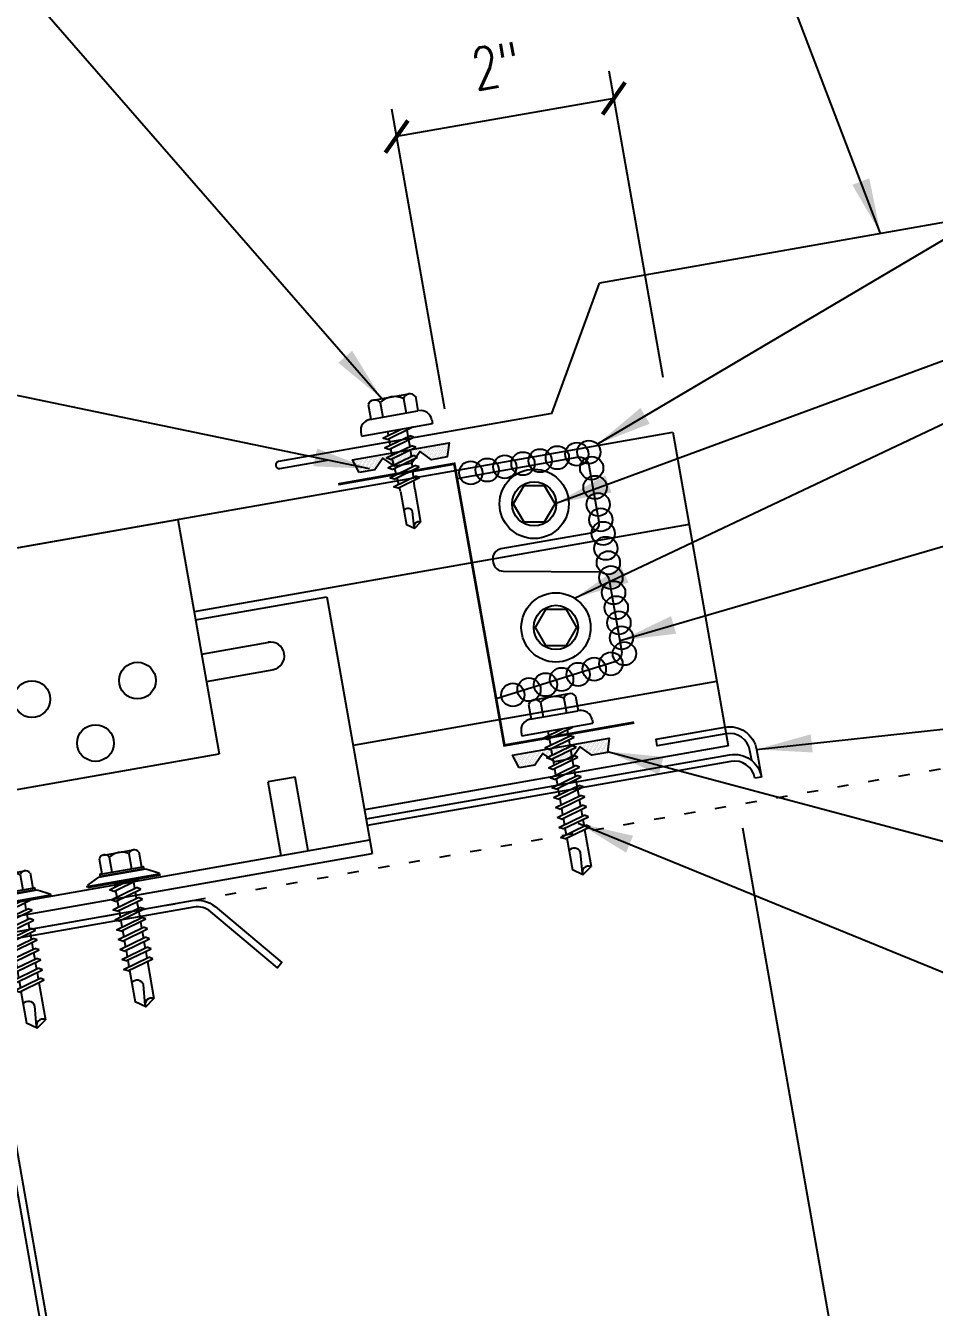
# Model space of a CAD drawing. Header units: inches. Extents: x 5.5 to 41.7, y 14 to 43.
# Drawn here: x 20.74 to 28.93, y 20.24 to 31.79 of the extents above; entities that cross this region are included whole.
import ezdxf

# ---------------------------------------------------------------- set-up
doc = ezdxf.new("R2010")
doc.units = ezdxf.units.IN
doc.header["$MEASUREMENT"] = 0
doc.linetypes.add('ACAD_ISO07W100', pattern=[3, 0, -3])
for name, color, linetype in [('CLIP', 5, 'Continuous'), ('CLO', 3, 'Continuous'), ('DIM', 7, 'Continuous'), ('FASTENER', 9, 'Continuous'), ('PANEL', 11, 'Continuous'), ('STLA', 12, 'Continuous'), ('TAPE', 8, 'Continuous'), ('TEXT', 2, 'Continuous'), ('TRIM', 6, 'Continuous'), ('WALL', 7, 'Continuous')]:
    doc.layers.add(name, color=color, linetype=linetype)
doc.styles.add('TEXT1', font='ROMANS.shx', dxfattribs={"width": 0.75, "height": 0.375})
doc.dimstyles.new('DETAIL', dxfattribs={"dimscale": 4, "dimtxt": 0.09375, "dimasz": 0.0625, "dimexe": 0.0625, "dimexo": 0.125, "dimgap": 0.0625, "dimtad": 1, "dimdec": 4, "dimzin": 3, "dimdsep": 46, "dimlunit": 4, "dimtxsty": 'TEXT1', "dimblk": 'ARCHTICK', "dimcen": 0.0625, "dimclrd": 7, "dimclre": 7, "dimclrt": 2, "dimadec": 0, "dimazin": 0, "dimtfac": 0.59375, "dimtdec": 4, "dimtmove": 0, "dimatfit": 3, "dimfxl": 0, "dimtolj": 1, "dimtzin": 3, "dimarcsym": 0})
doc.dimstyles.new('DETAIL$7', dxfattribs={"dimscale": 4, "dimtxt": 0.09375, "dimasz": 0.125, "dimexe": 0.0625, "dimexo": 0.125, "dimgap": 0.0625, "dimtad": 1, "dimdec": 4, "dimzin": 3, "dimdsep": 46, "dimlunit": 4, "dimtxsty": 'TEXT1', "dimblk": 'ARCHTICK', "dimcen": 0.0625, "dimclrd": 7, "dimclre": 7, "dimclrt": 2, "dimadec": 0, "dimazin": 0, "dimtfac": 0.59375, "dimtdec": 4, "dimtmove": 0, "dimatfit": 3, "dimfxl": 0, "dimfrac": 2, "dimtolj": 1, "dimtzin": 3, "dimarcsym": 0})

# ---------------------------------------------------------------- blocks, each defined once
blk = doc.blocks.new('MB_DW1')
at = {"layer": 'FASTENER'}
for p, q in [((-0.181, 0.276), (-0.181, 0.137)), ((-0.135, 0.302), (0.135, 0.302)), ((-0.089, 0.276), (-0.089, 0.137)), ((0.089, 0.276), (0.089, 0.137)), ((0.181, 0.276), (0.181, 0.137)), ((-0.193, 0.137), (0.193, 0.137)), ((-0.193, 0.119), (0.193, 0.119)), ((-0.181, 0.137), (0.181, 0.137)), ((-0.217, 0.114), (-0.326, 0.059)), ((-0.326, 0.059), (-0.326, 0.049)), ((-0.326, 0.049), (0.326, 0.049)), ((-0.217, 0.114), (0.217, 0.114)), ((-0.139, -0.016), (0.046, 0.037)), ((-0.104, -0.036), (0.139, 0.033)), ((-0.086, 0.037), (-0.086, -0.001)), ((-0.086, 0.037), (0.086, 0.037)), ((0.086, 0.037), (0.133, 0.037)), ((0.086, 0.018), (0.086, -0.042)), ((0.139, 0.033), (0.133, 0.037)), ((0.217, 0.114), (0.326, 0.059)), ((0.326, 0.059), (0.326, 0.049)), ((-0.104, -0.036), (-0.139, -0.016)), ((-0.139, -0.107), (0.104, -0.038)), ((-0.104, -0.127), (-0.139, -0.107)), ((-0.104, -0.127), (0.139, -0.058)), ((-0.086, -0.031), (-0.086, -0.092)), ((0.086, -0.073), (0.086, -0.133)), ((0.139, -0.058), (0.104, -0.038)), ((-0.139, -0.198), (0.104, -0.128)), ((-0.104, -0.218), (-0.139, -0.198)), ((-0.139, -0.289), (0.104, -0.219)), ((-0.104, -0.218), (0.139, -0.149)), ((-0.086, -0.122), (-0.086, -0.183)), ((-0.086, -0.213), (-0.086, -0.274)), ((0.086, -0.164), (0.086, -0.224)), ((0.139, -0.149), (0.104, -0.128)), ((0.139, -0.239), (0.104, -0.219)), ((-0.104, -0.309), (-0.139, -0.289)), ((-0.139, -0.38), (0.104, -0.31)), ((-0.104, -0.309), (0.139, -0.239)), ((-0.104, -0.4), (0.139, -0.33)), ((-0.086, -0.304), (-0.086, -0.364)), ((0.086, -0.255), (0.086, -0.315)), ((0.086, -0.345), (0.086, -0.406)), ((0.139, -0.33), (0.104, -0.31)), ((-0.104, -0.4), (-0.139, -0.38)), ((-0.139, -0.47), (0.104, -0.401)), ((-0.104, -0.491), (0.139, -0.421)), ((-0.086, -0.395), (-0.086, -0.455)), ((0.086, -0.436), (0.086, -0.497)), ((0.139, -0.421), (0.104, -0.401)), ((-0.104, -0.491), (-0.139, -0.47)), ((-0.139, -0.561), (0.104, -0.492)), ((-0.104, -0.581), (-0.139, -0.561)), ((-0.104, -0.581), (0.139, -0.512)), ((-0.086, -0.486), (-0.086, -0.546)), ((-0.086, -0.577), (-0.086, -0.637)), ((0.086, -0.527), (0.086, -0.588)), ((0.139, -0.512), (0.104, -0.492)), ((-0.139, -0.652), (0.104, -0.583)), ((-0.104, -0.672), (-0.139, -0.652)), ((-0.139, -0.743), (0.104, -0.674)), ((-0.104, -0.672), (0.139, -0.603)), ((-0.086, -0.667), (-0.086, -0.728)), ((0.086, -0.618), (0.086, -0.679)), ((0.139, -0.603), (0.104, -0.583)), ((0.139, -0.694), (0.104, -0.674)), ((-0.104, -0.763), (-0.139, -0.743)), ((-0.104, -0.763), (0.139, -0.694)), ((-0.086, -0.758), (-0.086, -1.05)), ((0.086, -0.709), (0.086, -1.05)), ((-0.002, -1.095), (0.014, -0.909)), ((0, -1.111), (-0.086, -1.05)), ((0, -1.111), (0.086, -1.05))]:
    blk.add_line(p, q, dxfattribs=at)
blk.add_lwpolyline([(-0.331, 0.037), (-0.331, 0.049), (0.331, 0.049), (0.331, 0.037)], close=True, dxfattribs=at)
for centre, radius, start, end in [((-0.135, 0.25), 0.0527, 29.8754, 150.1246), ((0, 0.138), 0.164, 56.9974, 123.0026), ((0.135, 0.25), 0.0527, 29.8754, 150.1246), ((-0.193, 0.128), 0.00894, 90, 270), ((0.193, 0.128), 0.00894, 270, 90), ((-0.046, -0.921), 0.0615, 11.1445, 130.906), ((0.054, -1.097), 0.0563, 55.4585, 194.8454)]:
    blk.add_arc(centre, radius, start, end, dxfattribs=at)
blk = doc.blocks.new('*X4')
at = {"color": 0}
for p, q in [((-0.434, 0.135), (-0.434, 0.135)), ((-0.434, 0.123), (-0.434, 0.123)), ((-0.422, 0.141), (-0.422, 0.141)), ((-0.422, 0.129), (-0.422, 0.129)), ((-0.422, 0.117), (-0.422, 0.117)), ((-0.41, 0.135), (-0.41, 0.135)), ((-0.41, 0.123), (-0.41, 0.123)), ((-0.398, 0.141), (-0.398, 0.141)), ((-0.398, 0.129), (-0.398, 0.129)), ((-0.398, 0.117), (-0.398, 0.117)), ((-0.387, 0.135), (-0.387, 0.135)), ((-0.387, 0.123), (-0.387, 0.123)), ((-0.375, 0.141), (-0.375, 0.141)), ((-0.375, 0.129), (-0.375, 0.129)), ((-0.375, 0.117), (-0.375, 0.117)), ((-0.363, 0.135), (-0.363, 0.135)), ((-0.363, 0.123), (-0.363, 0.123)), ((-0.352, 0.141), (-0.352, 0.141)), ((-0.352, 0.129), (-0.352, 0.129)), ((-0.352, 0.117), (-0.352, 0.117)), ((-0.34, 0.135), (-0.34, 0.135)), ((-0.34, 0.123), (-0.34, 0.123)), ((-0.328, 0.141), (-0.328, 0.141)), ((-0.328, 0.129), (-0.328, 0.129)), ((-0.328, 0.117), (-0.328, 0.117)), ((-0.316, 0.135), (-0.316, 0.135)), ((-0.316, 0.123), (-0.316, 0.123)), ((-0.305, 0.141), (-0.305, 0.141)), ((-0.305, 0.129), (-0.305, 0.129)), ((-0.305, 0.117), (-0.305, 0.117)), ((-0.293, 0.135), (-0.293, 0.135)), ((-0.293, 0.123), (-0.293, 0.123)), ((-0.281, 0.141), (-0.281, 0.141)), ((-0.281, 0.129), (-0.281, 0.129)), ((-0.281, 0.117), (-0.281, 0.117)), ((-0.27, 0.135), (-0.27, 0.135)), ((-0.27, 0.123), (-0.27, 0.123)), ((-0.258, 0.141), (-0.258, 0.141)), ((-0.258, 0.129), (-0.258, 0.129)), ((-0.258, 0.117), (-0.258, 0.117)), ((-0.246, 0.135), (-0.246, 0.135)), ((-0.246, 0.123), (-0.246, 0.123)), ((-0.234, 0.141), (-0.234, 0.141)), ((-0.234, 0.129), (-0.234, 0.129)), ((-0.234, 0.117), (-0.234, 0.117)), ((-0.223, 0.135), (-0.223, 0.135)), ((-0.223, 0.123), (-0.223, 0.123)), ((-0.211, 0.141), (-0.211, 0.141)), ((-0.211, 0.129), (-0.211, 0.129)), ((-0.211, 0.117), (-0.211, 0.117)), ((-0.199, 0.135), (-0.199, 0.135)), ((-0.199, 0.123), (-0.199, 0.123)), ((-0.188, 0.141), (-0.188, 0.141)), ((-0.188, 0.129), (-0.188, 0.129)), ((-0.188, 0.117), (-0.188, 0.117)), ((-0.176, 0.135), (-0.176, 0.135)), ((-0.176, 0.123), (-0.176, 0.123)), ((-0.164, 0.141), (-0.164, 0.141)), ((-0.164, 0.129), (-0.164, 0.129)), ((-0.164, 0.117), (-0.164, 0.117)), ((-0.152, 0.135), (-0.152, 0.135)), ((-0.152, 0.123), (-0.152, 0.123)), ((-0.141, 0.141), (-0.141, 0.141)), ((-0.141, 0.129), (-0.141, 0.129)), ((-0.141, 0.117), (-0.141, 0.117)), ((-0.129, 0.135), (-0.129, 0.135)), ((-0.129, 0.123), (-0.129, 0.123)), ((-0.117, 0.141), (-0.117, 0.141)), ((-0.117, 0.129), (-0.117, 0.129)), ((-0.117, 0.117), (-0.117, 0.117)), ((-0.105, 0.135), (-0.105, 0.135)), ((-0.105, 0.123), (-0.105, 0.123)), ((-0.094, 0.141), (-0.094, 0.141)), ((-0.094, 0.129), (-0.094, 0.129)), ((-0.094, 0.117), (-0.094, 0.117)), ((-0.082, 0.135), (-0.082, 0.135)), ((-0.082, 0.123), (-0.082, 0.123)), ((-0.07, 0.141), (-0.07, 0.141)), ((-0.07, 0.129), (-0.07, 0.129)), ((-0.07, 0.117), (-0.07, 0.117)), ((-0.059, 0.135), (-0.059, 0.135)), ((-0.059, 0.123), (-0.059, 0.123)), ((-0.047, 0.141), (-0.047, 0.141)), ((-0.047, 0.129), (-0.047, 0.129)), ((-0.047, 0.117), (-0.047, 0.117)), ((-0.035, 0.135), (-0.035, 0.135)), ((-0.035, 0.123), (-0.035, 0.123)), ((-0.023, 0.141), (-0.023, 0.141)), ((-0.023, 0.129), (-0.023, 0.129)), ((-0.023, 0.117), (-0.023, 0.117)), ((-0.012, 0.135), (-0.012, 0.135)), ((-0.012, 0.123), (-0.012, 0.123)), ((0, 0.141), (0, 0.141)), ((0, 0.129), (0, 0.129)), ((0, 0.117), (0, 0.117)), ((0.012, 0.135), (0.012, 0.135)), ((0.012, 0.123), (0.012, 0.123)), ((0.023, 0.141), (0.023, 0.141)), ((0.023, 0.129), (0.023, 0.129)), ((0.023, 0.117), (0.023, 0.117)), ((0.035, 0.135), (0.035, 0.135)), ((0.035, 0.123), (0.035, 0.123)), ((0.047, 0.141), (0.047, 0.141)), ((0.047, 0.129), (0.047, 0.129)), ((0.047, 0.117), (0.047, 0.117)), ((0.059, 0.135), (0.059, 0.135)), ((0.059, 0.123), (0.059, 0.123)), ((0.07, 0.141), (0.07, 0.141)), ((0.07, 0.129), (0.07, 0.129)), ((0.07, 0.117), (0.07, 0.117)), ((0.082, 0.135), (0.082, 0.135)), ((0.082, 0.123), (0.082, 0.123)), ((0.094, 0.141), (0.094, 0.141)), ((0.094, 0.129), (0.094, 0.129)), ((0.094, 0.117), (0.094, 0.117)), ((0.105, 0.135), (0.105, 0.135)), ((0.105, 0.123), (0.105, 0.123)), ((0.117, 0.141), (0.117, 0.141)), ((0.117, 0.129), (0.117, 0.129)), ((0.117, 0.117), (0.117, 0.117)), ((0.129, 0.135), (0.129, 0.135)), ((0.129, 0.123), (0.129, 0.123)), ((0.141, 0.141), (0.141, 0.141)), ((0.141, 0.129), (0.141, 0.129)), ((0.141, 0.117), (0.141, 0.117)), ((0.152, 0.135), (0.152, 0.135)), ((0.152, 0.123), (0.152, 0.123)), ((0.164, 0.141), (0.164, 0.141)), ((0.164, 0.129), (0.164, 0.129)), ((0.164, 0.117), (0.164, 0.117)), ((0.176, 0.135), (0.176, 0.135)), ((0.176, 0.123), (0.176, 0.123)), ((0.188, 0.141), (0.188, 0.141)), ((0.188, 0.129), (0.188, 0.129)), ((0.188, 0.117), (0.188, 0.117)), ((0.199, 0.135), (0.199, 0.135)), ((0.199, 0.123), (0.199, 0.123)), ((0.211, 0.141), (0.211, 0.141)), ((0.211, 0.129), (0.211, 0.129)), ((0.211, 0.117), (0.211, 0.117)), ((0.223, 0.135), (0.223, 0.135)), ((0.223, 0.123), (0.223, 0.123)), ((0.234, 0.141), (0.234, 0.141)), ((0.234, 0.129), (0.234, 0.129)), ((0.234, 0.117), (0.234, 0.117)), ((0.246, 0.135), (0.246, 0.135)), ((0.246, 0.123), (0.246, 0.123)), ((0.258, 0.141), (0.258, 0.141)), ((0.258, 0.129), (0.258, 0.129)), ((0.258, 0.117), (0.258, 0.117)), ((0.27, 0.135), (0.27, 0.135)), ((0.27, 0.123), (0.27, 0.123)), ((0.281, 0.141), (0.281, 0.141)), ((0.281, 0.129), (0.281, 0.129)), ((0.281, 0.117), (0.281, 0.117)), ((0.293, 0.135), (0.293, 0.135)), ((0.293, 0.123), (0.293, 0.123)), ((0.305, 0.141), (0.305, 0.141)), ((0.305, 0.129), (0.305, 0.129)), ((0.305, 0.117), (0.305, 0.117)), ((0.316, 0.135), (0.316, 0.135)), ((0.316, 0.123), (0.316, 0.123)), ((0.328, 0.141), (0.328, 0.141)), ((0.328, 0.129), (0.328, 0.129)), ((0.328, 0.117), (0.328, 0.117)), ((0.34, 0.135), (0.34, 0.135)), ((0.34, 0.123), (0.34, 0.123)), ((0.352, 0.141), (0.352, 0.141)), ((0.352, 0.129), (0.352, 0.129)), ((0.352, 0.117), (0.352, 0.117)), ((0.363, 0.135), (0.363, 0.135)), ((0.363, 0.123), (0.363, 0.123)), ((0.375, 0.141), (0.375, 0.141)), ((0.375, 0.129), (0.375, 0.129)), ((0.375, 0.117), (0.375, 0.117)), ((0.387, 0.135), (0.387, 0.135)), ((0.387, 0.123), (0.387, 0.123)), ((0.398, 0.141), (0.398, 0.141)), ((0.398, 0.129), (0.398, 0.129)), ((0.398, 0.117), (0.398, 0.117)), ((0.41, 0.135), (0.41, 0.135)), ((0.41, 0.123), (0.41, 0.123)), ((0.422, 0.141), (0.422, 0.141)), ((0.422, 0.129), (0.422, 0.129)), ((0.422, 0.117), (0.422, 0.117)), ((0.434, 0.135), (0.434, 0.135)), ((0.434, 0.123), (0.434, 0.123)), ((-0.422, 0.105), (-0.422, 0.105)), ((-0.422, 0.094), (-0.422, 0.094)), ((-0.422, 0.082), (-0.422, 0.082)), ((-0.41, 0.111), (-0.41, 0.111)), ((-0.41, 0.1), (-0.41, 0.1)), ((-0.41, 0.088), (-0.41, 0.088)), ((-0.41, 0.076), (-0.41, 0.076)), ((-0.41, 0.064), (-0.41, 0.064)), ((-0.41, 0.053), (-0.41, 0.053)), ((-0.41, 0.041), (-0.41, 0.041)), ((-0.398, 0.105), (-0.398, 0.105)), ((-0.398, 0.094), (-0.398, 0.094)), ((-0.398, 0.082), (-0.398, 0.082)), ((-0.398, 0.07), (-0.398, 0.07)), ((-0.398, 0.059), (-0.398, 0.059)), ((-0.398, 0.047), (-0.398, 0.047)), ((-0.398, 0.035), (-0.398, 0.035)), ((-0.398, 0.023), (-0.398, 0.023)), ((-0.387, 0.111), (-0.387, 0.111)), ((-0.387, 0.1), (-0.387, 0.1)), ((-0.387, 0.088), (-0.387, 0.088)), ((-0.387, 0.076), (-0.387, 0.076)), ((-0.387, 0.064), (-0.387, 0.064)), ((-0.387, 0.053), (-0.387, 0.053)), ((-0.387, 0.041), (-0.387, 0.041)), ((-0.387, 0.029), (-0.387, 0.029)), ((-0.375, 0.105), (-0.375, 0.105)), ((-0.375, 0.094), (-0.375, 0.094)), ((-0.375, 0.082), (-0.375, 0.082)), ((-0.375, 0.07), (-0.375, 0.07)), ((-0.375, 0.059), (-0.375, 0.059)), ((-0.375, 0.047), (-0.375, 0.047)), ((-0.375, 0.035), (-0.375, 0.035)), ((-0.375, 0.023), (-0.375, 0.023)), ((-0.363, 0.111), (-0.363, 0.111)), ((-0.363, 0.1), (-0.363, 0.1)), ((-0.363, 0.088), (-0.363, 0.088)), ((-0.363, 0.076), (-0.363, 0.076)), ((-0.363, 0.064), (-0.363, 0.064)), ((-0.363, 0.053), (-0.363, 0.053)), ((-0.363, 0.041), (-0.363, 0.041)), ((-0.363, 0.029), (-0.363, 0.029)), ((-0.352, 0.105), (-0.352, 0.105)), ((-0.352, 0.094), (-0.352, 0.094)), ((-0.352, 0.082), (-0.352, 0.082)), ((-0.352, 0.07), (-0.352, 0.07)), ((-0.352, 0.059), (-0.352, 0.059)), ((-0.352, 0.047), (-0.352, 0.047)), ((-0.352, 0.035), (-0.352, 0.035)), ((-0.352, 0.023), (-0.352, 0.023)), ((-0.34, 0.111), (-0.34, 0.111)), ((-0.34, 0.1), (-0.34, 0.1)), ((-0.34, 0.088), (-0.34, 0.088)), ((-0.34, 0.076), (-0.34, 0.076)), ((-0.34, 0.064), (-0.34, 0.064)), ((-0.34, 0.053), (-0.34, 0.053)), ((-0.34, 0.041), (-0.34, 0.041)), ((-0.34, 0.029), (-0.34, 0.029)), ((-0.328, 0.105), (-0.328, 0.105)), ((-0.328, 0.094), (-0.328, 0.094)), ((-0.328, 0.082), (-0.328, 0.082)), ((-0.328, 0.07), (-0.328, 0.07)), ((-0.328, 0.059), (-0.328, 0.059)), ((-0.328, 0.047), (-0.328, 0.047)), ((-0.328, 0.035), (-0.328, 0.035)), ((-0.328, 0.023), (-0.328, 0.023)), ((-0.316, 0.111), (-0.316, 0.111)), ((-0.316, 0.1), (-0.316, 0.1)), ((-0.316, 0.088), (-0.316, 0.088)), ((-0.316, 0.076), (-0.316, 0.076)), ((-0.316, 0.064), (-0.316, 0.064)), ((-0.316, 0.053), (-0.316, 0.053)), ((-0.316, 0.041), (-0.316, 0.041)), ((-0.316, 0.029), (-0.316, 0.029)), ((-0.305, 0.105), (-0.305, 0.105)), ((-0.305, 0.094), (-0.305, 0.094)), ((-0.305, 0.082), (-0.305, 0.082)), ((-0.305, 0.07), (-0.305, 0.07)), ((-0.305, 0.059), (-0.305, 0.059)), ((-0.305, 0.047), (-0.305, 0.047)), ((-0.305, 0.035), (-0.305, 0.035)), ((-0.305, 0.023), (-0.305, 0.023)), ((-0.293, 0.111), (-0.293, 0.111)), ((-0.293, 0.1), (-0.293, 0.1)), ((-0.293, 0.088), (-0.293, 0.088)), ((-0.293, 0.076), (-0.293, 0.076)), ((-0.293, 0.064), (-0.293, 0.064)), ((-0.293, 0.053), (-0.293, 0.053)), ((-0.293, 0.041), (-0.293, 0.041)), ((-0.293, 0.029), (-0.293, 0.029)), ((-0.281, 0.105), (-0.281, 0.105)), ((-0.281, 0.094), (-0.281, 0.094)), ((-0.281, 0.082), (-0.281, 0.082)), ((-0.281, 0.07), (-0.281, 0.07)), ((-0.281, 0.059), (-0.281, 0.059)), ((-0.281, 0.047), (-0.281, 0.047)), ((-0.281, 0.035), (-0.281, 0.035)), ((-0.281, 0.023), (-0.281, 0.023)), ((-0.27, 0.111), (-0.27, 0.111)), ((-0.27, 0.1), (-0.27, 0.1)), ((-0.27, 0.088), (-0.27, 0.088)), ((-0.27, 0.076), (-0.27, 0.076)), ((-0.27, 0.064), (-0.27, 0.064)), ((-0.27, 0.053), (-0.27, 0.053)), ((-0.27, 0.041), (-0.27, 0.041)), ((-0.27, 0.029), (-0.27, 0.029)), ((-0.258, 0.105), (-0.258, 0.105)), ((-0.258, 0.094), (-0.258, 0.094)), ((-0.258, 0.082), (-0.258, 0.082)), ((-0.258, 0.07), (-0.258, 0.07)), ((-0.258, 0.059), (-0.258, 0.059)), ((-0.258, 0.047), (-0.258, 0.047)), ((-0.258, 0.035), (-0.258, 0.035)), ((-0.258, 0.023), (-0.258, 0.023)), ((-0.246, 0.111), (-0.246, 0.111)), ((-0.246, 0.1), (-0.246, 0.1)), ((-0.246, 0.088), (-0.246, 0.088)), ((-0.246, 0.076), (-0.246, 0.076)), ((-0.246, 0.064), (-0.246, 0.064)), ((-0.246, 0.053), (-0.246, 0.053)), ((-0.246, 0.041), (-0.246, 0.041)), ((-0.234, 0.105), (-0.234, 0.105)), ((-0.234, 0.094), (-0.234, 0.094)), ((-0.234, 0.082), (-0.234, 0.082)), ((-0.234, 0.07), (-0.234, 0.07)), ((-0.234, 0.059), (-0.234, 0.059)), ((-0.234, 0.047), (-0.234, 0.047)), ((-0.223, 0.111), (-0.223, 0.111)), ((-0.223, 0.1), (-0.223, 0.1)), ((-0.223, 0.088), (-0.223, 0.088)), ((-0.223, 0.076), (-0.223, 0.076)), ((-0.223, 0.064), (-0.223, 0.064)), ((-0.211, 0.105), (-0.211, 0.105)), ((-0.211, 0.094), (-0.211, 0.094)), ((-0.211, 0.082), (-0.211, 0.082)), ((-0.211, 0.07), (-0.211, 0.07)), ((-0.199, 0.111), (-0.199, 0.111)), ((-0.199, 0.1), (-0.199, 0.1)), ((-0.199, 0.088), (-0.199, 0.088)), ((-0.188, 0.105), (-0.188, 0.105)), ((-0.188, 0.094), (-0.188, 0.094)), ((-0.176, 0.111), (-0.176, 0.111)), ((-0.164, 0.105), (-0.164, 0.105)), ((-0.152, 0.111), (-0.152, 0.111)), ((-0.152, 0.1), (-0.152, 0.1)), ((-0.141, 0.105), (-0.141, 0.105)), ((-0.141, 0.094), (-0.141, 0.094)), ((-0.141, 0.082), (-0.141, 0.082)), ((-0.129, 0.111), (-0.129, 0.111)), ((-0.129, 0.1), (-0.129, 0.1)), ((-0.129, 0.088), (-0.129, 0.088)), ((-0.129, 0.076), (-0.129, 0.076)), ((-0.117, 0.105), (-0.117, 0.105)), ((-0.117, 0.094), (-0.117, 0.094)), ((-0.117, 0.082), (-0.117, 0.082)), ((-0.117, 0.07), (-0.117, 0.07)), ((-0.117, 0.059), (-0.117, 0.059)), ((-0.105, 0.111), (-0.105, 0.111)), ((-0.105, 0.1), (-0.105, 0.1)), ((-0.105, 0.088), (-0.105, 0.088)), ((-0.105, 0.076), (-0.105, 0.076)), ((-0.105, 0.064), (-0.105, 0.064)), ((-0.105, 0.053), (-0.105, 0.053)), ((-0.094, 0.105), (-0.094, 0.105)), ((-0.094, 0.094), (-0.094, 0.094)), ((-0.094, 0.082), (-0.094, 0.082)), ((-0.094, 0.07), (-0.094, 0.07)), ((-0.094, 0.059), (-0.094, 0.059)), ((-0.094, 0.047), (-0.094, 0.047)), ((-0.094, 0.035), (-0.094, 0.035)), ((-0.082, 0.111), (-0.082, 0.111)), ((-0.082, 0.1), (-0.082, 0.1)), ((-0.082, 0.088), (-0.082, 0.088)), ((-0.082, 0.076), (-0.082, 0.076)), ((-0.082, 0.064), (-0.082, 0.064)), ((-0.082, 0.053), (-0.082, 0.053)), ((-0.082, 0.041), (-0.082, 0.041)), ((-0.082, 0.029), (-0.082, 0.029)), ((-0.07, 0.105), (-0.07, 0.105)), ((-0.07, 0.094), (-0.07, 0.094)), ((-0.07, 0.082), (-0.07, 0.082)), ((-0.07, 0.07), (-0.07, 0.07)), ((-0.07, 0.059), (-0.07, 0.059)), ((-0.07, 0.047), (-0.07, 0.047)), ((-0.07, 0.035), (-0.07, 0.035)), ((-0.07, 0.023), (-0.07, 0.023)), ((-0.059, 0.111), (-0.059, 0.111)), ((-0.059, 0.1), (-0.059, 0.1)), ((-0.059, 0.088), (-0.059, 0.088)), ((-0.059, 0.076), (-0.059, 0.076)), ((-0.059, 0.064), (-0.059, 0.064)), ((-0.059, 0.053), (-0.059, 0.053)), ((-0.059, 0.041), (-0.059, 0.041)), ((-0.059, 0.029), (-0.059, 0.029)), ((-0.047, 0.105), (-0.047, 0.105)), ((-0.047, 0.094), (-0.047, 0.094)), ((-0.047, 0.082), (-0.047, 0.082)), ((-0.047, 0.07), (-0.047, 0.07)), ((-0.047, 0.059), (-0.047, 0.059)), ((-0.047, 0.047), (-0.047, 0.047)), ((-0.047, 0.035), (-0.047, 0.035)), ((-0.047, 0.023), (-0.047, 0.023)), ((-0.035, 0.111), (-0.035, 0.111)), ((-0.035, 0.1), (-0.035, 0.1)), ((-0.035, 0.088), (-0.035, 0.088)), ((-0.035, 0.076), (-0.035, 0.076)), ((-0.035, 0.064), (-0.035, 0.064)), ((-0.035, 0.053), (-0.035, 0.053)), ((-0.035, 0.041), (-0.035, 0.041)), ((-0.035, 0.029), (-0.035, 0.029)), ((-0.023, 0.105), (-0.023, 0.105)), ((-0.023, 0.094), (-0.023, 0.094)), ((-0.023, 0.082), (-0.023, 0.082)), ((-0.023, 0.07), (-0.023, 0.07)), ((-0.023, 0.059), (-0.023, 0.059)), ((-0.023, 0.047), (-0.023, 0.047)), ((-0.023, 0.035), (-0.023, 0.035)), ((-0.023, 0.023), (-0.023, 0.023)), ((-0.012, 0.111), (-0.012, 0.111)), ((-0.012, 0.1), (-0.012, 0.1)), ((-0.012, 0.088), (-0.012, 0.088)), ((-0.012, 0.076), (-0.012, 0.076)), ((-0.012, 0.064), (-0.012, 0.064)), ((-0.012, 0.053), (-0.012, 0.053)), ((-0.012, 0.041), (-0.012, 0.041)), ((-0.012, 0.029), (-0.012, 0.029)), ((0, 0.105), (0, 0.105)), ((0, 0.094), (0, 0.094)), ((0, 0.082), (0, 0.082)), ((0, 0.07), (0, 0.07)), ((0, 0.059), (0, 0.059)), ((0, 0.047), (0, 0.047)), ((0, 0.035), (0, 0.035)), ((0, 0.023), (0, 0.023)), ((0.012, 0.111), (0.012, 0.111)), ((0.012, 0.1), (0.012, 0.1)), ((0.012, 0.088), (0.012, 0.088)), ((0.012, 0.076), (0.012, 0.076)), ((0.012, 0.064), (0.012, 0.064)), ((0.012, 0.053), (0.012, 0.053)), ((0.012, 0.041), (0.012, 0.041)), ((0.012, 0.029), (0.012, 0.029)), ((0.023, 0.105), (0.023, 0.105)), ((0.023, 0.094), (0.023, 0.094)), ((0.023, 0.082), (0.023, 0.082)), ((0.023, 0.07), (0.023, 0.07)), ((0.023, 0.059), (0.023, 0.059)), ((0.023, 0.047), (0.023, 0.047)), ((0.023, 0.035), (0.023, 0.035)), ((0.023, 0.023), (0.023, 0.023)), ((0.035, 0.111), (0.035, 0.111)), ((0.035, 0.1), (0.035, 0.1)), ((0.035, 0.088), (0.035, 0.088)), ((0.035, 0.076), (0.035, 0.076)), ((0.035, 0.064), (0.035, 0.064)), ((0.035, 0.053), (0.035, 0.053)), ((0.035, 0.041), (0.035, 0.041)), ((0.035, 0.029), (0.035, 0.029)), ((0.047, 0.105), (0.047, 0.105)), ((0.047, 0.094), (0.047, 0.094)), ((0.047, 0.082), (0.047, 0.082)), ((0.047, 0.07), (0.047, 0.07)), ((0.047, 0.059), (0.047, 0.059)), ((0.047, 0.047), (0.047, 0.047)), ((0.047, 0.035), (0.047, 0.035)), ((0.047, 0.023), (0.047, 0.023)), ((0.059, 0.111), (0.059, 0.111)), ((0.059, 0.1), (0.059, 0.1)), ((0.059, 0.088), (0.059, 0.088)), ((0.059, 0.076), (0.059, 0.076)), ((0.059, 0.064), (0.059, 0.064)), ((0.059, 0.053), (0.059, 0.053)), ((0.059, 0.041), (0.059, 0.041)), ((0.059, 0.029), (0.059, 0.029)), ((0.07, 0.105), (0.07, 0.105)), ((0.07, 0.094), (0.07, 0.094)), ((0.07, 0.082), (0.07, 0.082)), ((0.07, 0.07), (0.07, 0.07)), ((0.07, 0.059), (0.07, 0.059)), ((0.07, 0.047), (0.07, 0.047)), ((0.07, 0.035), (0.07, 0.035)), ((0.07, 0.023), (0.07, 0.023)), ((0.082, 0.111), (0.082, 0.111)), ((0.082, 0.1), (0.082, 0.1)), ((0.082, 0.088), (0.082, 0.088)), ((0.082, 0.076), (0.082, 0.076)), ((0.082, 0.064), (0.082, 0.064)), ((0.082, 0.053), (0.082, 0.053)), ((0.082, 0.041), (0.082, 0.041)), ((0.082, 0.029), (0.082, 0.029)), ((0.094, 0.105), (0.094, 0.105)), ((0.094, 0.094), (0.094, 0.094)), ((0.094, 0.082), (0.094, 0.082)), ((0.094, 0.07), (0.094, 0.07)), ((0.094, 0.059), (0.094, 0.059)), ((0.094, 0.047), (0.094, 0.047)), ((0.094, 0.035), (0.094, 0.035)), ((0.105, 0.111), (0.105, 0.111)), ((0.105, 0.1), (0.105, 0.1)), ((0.105, 0.088), (0.105, 0.088)), ((0.105, 0.076), (0.105, 0.076)), ((0.105, 0.064), (0.105, 0.064)), ((0.105, 0.053), (0.105, 0.053)), ((0.117, 0.105), (0.117, 0.105)), ((0.117, 0.094), (0.117, 0.094)), ((0.117, 0.082), (0.117, 0.082)), ((0.117, 0.07), (0.117, 0.07)), ((0.117, 0.059), (0.117, 0.059)), ((0.129, 0.111), (0.129, 0.111)), ((0.129, 0.1), (0.129, 0.1)), ((0.129, 0.088), (0.129, 0.088)), ((0.129, 0.076), (0.129, 0.076)), ((0.141, 0.105), (0.141, 0.105)), ((0.141, 0.094), (0.141, 0.094)), ((0.141, 0.082), (0.141, 0.082)), ((0.152, 0.111), (0.152, 0.111)), ((0.152, 0.1), (0.152, 0.1)), ((0.164, 0.105), (0.164, 0.105)), ((0.176, 0.111), (0.176, 0.111)), ((0.188, 0.105), (0.188, 0.105)), ((0.188, 0.094), (0.188, 0.094)), ((0.199, 0.111), (0.199, 0.111)), ((0.199, 0.1), (0.199, 0.1)), ((0.199, 0.088), (0.199, 0.088)), ((0.211, 0.105), (0.211, 0.105)), ((0.211, 0.094), (0.211, 0.094)), ((0.211, 0.082), (0.211, 0.082)), ((0.211, 0.07), (0.211, 0.07)), ((0.223, 0.111), (0.223, 0.111)), ((0.223, 0.1), (0.223, 0.1)), ((0.223, 0.088), (0.223, 0.088)), ((0.223, 0.076), (0.223, 0.076)), ((0.223, 0.064), (0.223, 0.064)), ((0.234, 0.105), (0.234, 0.105)), ((0.234, 0.094), (0.234, 0.094)), ((0.234, 0.082), (0.234, 0.082)), ((0.234, 0.07), (0.234, 0.07)), ((0.234, 0.059), (0.234, 0.059)), ((0.234, 0.047), (0.234, 0.047)), ((0.246, 0.111), (0.246, 0.111)), ((0.246, 0.1), (0.246, 0.1)), ((0.246, 0.088), (0.246, 0.088)), ((0.246, 0.076), (0.246, 0.076)), ((0.246, 0.064), (0.246, 0.064)), ((0.246, 0.053), (0.246, 0.053)), ((0.246, 0.041), (0.246, 0.041)), ((0.258, 0.105), (0.258, 0.105)), ((0.258, 0.094), (0.258, 0.094)), ((0.258, 0.082), (0.258, 0.082)), ((0.258, 0.07), (0.258, 0.07)), ((0.258, 0.059), (0.258, 0.059)), ((0.258, 0.047), (0.258, 0.047)), ((0.258, 0.035), (0.258, 0.035)), ((0.258, 0.023), (0.258, 0.023)), ((0.27, 0.111), (0.27, 0.111)), ((0.27, 0.1), (0.27, 0.1)), ((0.27, 0.088), (0.27, 0.088)), ((0.27, 0.076), (0.27, 0.076)), ((0.27, 0.064), (0.27, 0.064)), ((0.27, 0.053), (0.27, 0.053)), ((0.27, 0.041), (0.27, 0.041)), ((0.27, 0.029), (0.27, 0.029)), ((0.281, 0.105), (0.281, 0.105)), ((0.281, 0.094), (0.281, 0.094)), ((0.281, 0.082), (0.281, 0.082)), ((0.281, 0.07), (0.281, 0.07)), ((0.281, 0.059), (0.281, 0.059)), ((0.281, 0.047), (0.281, 0.047)), ((0.281, 0.035), (0.281, 0.035)), ((0.281, 0.023), (0.281, 0.023)), ((0.293, 0.111), (0.293, 0.111)), ((0.293, 0.1), (0.293, 0.1)), ((0.293, 0.088), (0.293, 0.088)), ((0.293, 0.076), (0.293, 0.076)), ((0.293, 0.064), (0.293, 0.064)), ((0.293, 0.053), (0.293, 0.053)), ((0.293, 0.041), (0.293, 0.041)), ((0.293, 0.029), (0.293, 0.029)), ((0.305, 0.105), (0.305, 0.105)), ((0.305, 0.094), (0.305, 0.094)), ((0.305, 0.082), (0.305, 0.082)), ((0.305, 0.07), (0.305, 0.07)), ((0.305, 0.059), (0.305, 0.059)), ((0.305, 0.047), (0.305, 0.047)), ((0.305, 0.035), (0.305, 0.035)), ((0.305, 0.023), (0.305, 0.023)), ((0.316, 0.111), (0.316, 0.111)), ((0.316, 0.1), (0.316, 0.1)), ((0.316, 0.088), (0.316, 0.088)), ((0.316, 0.076), (0.316, 0.076)), ((0.316, 0.064), (0.316, 0.064)), ((0.316, 0.053), (0.316, 0.053)), ((0.316, 0.041), (0.316, 0.041)), ((0.316, 0.029), (0.316, 0.029)), ((0.328, 0.105), (0.328, 0.105)), ((0.328, 0.094), (0.328, 0.094)), ((0.328, 0.082), (0.328, 0.082)), ((0.328, 0.07), (0.328, 0.07)), ((0.328, 0.059), (0.328, 0.059)), ((0.328, 0.047), (0.328, 0.047)), ((0.328, 0.035), (0.328, 0.035)), ((0.328, 0.023), (0.328, 0.023)), ((0.34, 0.111), (0.34, 0.111)), ((0.34, 0.1), (0.34, 0.1)), ((0.34, 0.088), (0.34, 0.088)), ((0.34, 0.076), (0.34, 0.076)), ((0.34, 0.064), (0.34, 0.064)), ((0.34, 0.053), (0.34, 0.053)), ((0.34, 0.041), (0.34, 0.041)), ((0.34, 0.029), (0.34, 0.029)), ((0.352, 0.105), (0.352, 0.105)), ((0.352, 0.094), (0.352, 0.094)), ((0.352, 0.082), (0.352, 0.082)), ((0.352, 0.07), (0.352, 0.07)), ((0.352, 0.059), (0.352, 0.059)), ((0.352, 0.047), (0.352, 0.047)), ((0.352, 0.035), (0.352, 0.035)), ((0.352, 0.023), (0.352, 0.023)), ((0.363, 0.111), (0.363, 0.111)), ((0.363, 0.1), (0.363, 0.1)), ((0.363, 0.088), (0.363, 0.088)), ((0.363, 0.076), (0.363, 0.076)), ((0.363, 0.064), (0.363, 0.064)), ((0.363, 0.053), (0.363, 0.053)), ((0.363, 0.041), (0.363, 0.041)), ((0.363, 0.029), (0.363, 0.029)), ((0.375, 0.105), (0.375, 0.105)), ((0.375, 0.094), (0.375, 0.094)), ((0.375, 0.082), (0.375, 0.082)), ((0.375, 0.07), (0.375, 0.07)), ((0.375, 0.059), (0.375, 0.059)), ((0.375, 0.047), (0.375, 0.047)), ((0.375, 0.035), (0.375, 0.035)), ((0.375, 0.023), (0.375, 0.023)), ((0.387, 0.111), (0.387, 0.111)), ((0.387, 0.1), (0.387, 0.1)), ((0.387, 0.088), (0.387, 0.088)), ((0.387, 0.076), (0.387, 0.076)), ((0.387, 0.064), (0.387, 0.064)), ((0.387, 0.053), (0.387, 0.053)), ((0.387, 0.041), (0.387, 0.041)), ((0.387, 0.029), (0.387, 0.029)), ((0.398, 0.105), (0.398, 0.105)), ((0.398, 0.094), (0.398, 0.094)), ((0.398, 0.082), (0.398, 0.082)), ((0.398, 0.07), (0.398, 0.07)), ((0.398, 0.059), (0.398, 0.059)), ((0.398, 0.047), (0.398, 0.047)), ((0.398, 0.035), (0.398, 0.035)), ((0.398, 0.023), (0.398, 0.023)), ((0.41, 0.111), (0.41, 0.111)), ((0.41, 0.1), (0.41, 0.1)), ((0.41, 0.088), (0.41, 0.088)), ((0.41, 0.076), (0.41, 0.076)), ((0.41, 0.064), (0.41, 0.064)), ((0.41, 0.053), (0.41, 0.053)), ((0.41, 0.041), (0.41, 0.041)), ((0.422, 0.105), (0.422, 0.105)), ((0.422, 0.094), (0.422, 0.094)), ((0.422, 0.082), (0.422, 0.082))]:
    blk.add_line(p, q, dxfattribs=at)
blk = doc.blocks.new('MB_DBTAP')
at = {"layer": 'TAPE', "color": 9}
blk.add_lwpolyline([(-0.403, 0.018), (-0.442, 0.141), (0.442, 0.141), (0.403, 0.018), (0.26, 0.018), (0.17, 0.109), (0.079, 0.018), (0, 0.018), (-0.079, 0.018), (-0.17, 0.109), (-0.26, 0.018)], close=True, dxfattribs=at)
at = {"layer": 'TAPE', "color": 251}
blk.add_blockref('*X4', (0, 0), dxfattribs=at)
blk = doc.blocks.new('MB_DW4')
at = {"layer": 'FASTENER'}
for p, q in [((-0.217, 0.305), (-0.217, 0.171)), ((-0.163, 0.337), (0.159, 0.337)), ((-0.108, 0.305), (-0.108, 0.171)), ((0.105, 0.305), (0.105, 0.171)), ((0.214, 0.305), (0.214, 0.171)), ((-0.226, 0.171), (0.214, 0.171)), ((-0.326, 0.071), (-0.326, 0.037)), ((-0.326, 0.037), (0.322, 0.037)), ((-0.141, -0.014), (0.037, 0.037)), ((-0.105, -0.034), (0.137, 0.035)), ((-0.088, 0.037), (-0.088, 0.001)), ((-0.088, 0.037), (0.085, 0.037)), ((0.085, 0.037), (0.134, 0.037)), ((0.085, 0.02), (0.085, -0.041)), ((0.137, 0.035), (0.134, 0.037)), ((0.322, 0.071), (0.322, 0.037)), ((-0.105, -0.034), (-0.141, -0.014)), ((-0.141, -0.105), (0.102, -0.036)), ((-0.105, -0.125), (-0.141, -0.105)), ((-0.105, -0.125), (0.137, -0.056)), ((-0.088, -0.029), (-0.088, -0.09)), ((0.085, -0.071), (0.085, -0.131)), ((0.137, -0.056), (0.102, -0.036)), ((-0.141, -0.196), (0.102, -0.127)), ((-0.105, -0.216), (-0.141, -0.196)), ((-0.141, -0.287), (0.102, -0.217)), ((-0.105, -0.216), (0.137, -0.147)), ((-0.088, -0.12), (-0.088, -0.181)), ((-0.084, -0.27), (-0.088, -0.211)), ((0.084, -0.223), (0.085, -0.211)), ((0.085, -0.162), (0.085, -0.211)), ((0.137, -0.147), (0.102, -0.127)), ((0.137, -0.238), (0.102, -0.217)), ((-0.105, -0.307), (-0.141, -0.287)), ((-0.141, -0.378), (0.102, -0.308)), ((-0.105, -0.307), (0.137, -0.238)), ((-0.105, -0.398), (0.137, -0.328)), ((-0.078, -0.36), (-0.082, -0.3)), ((0.071, -0.408), (0.075, -0.346)), ((0.077, -0.315), (0.082, -0.253)), ((0.137, -0.328), (0.102, -0.308)), ((-0.105, -0.398), (-0.141, -0.378)), ((-0.122, -0.463), (0.089, -0.403)), ((-0.086, -0.483), (0.124, -0.423)), ((-0.071, -0.449), (-0.075, -0.389)), ((0.063, -0.515), (0.068, -0.439)), ((0.124, -0.423), (0.089, -0.403)), ((-0.086, -0.483), (-0.122, -0.463)), ((-0.066, -0.516), (-0.069, -0.478)), ((-0.066, -0.516), (-0.066, -0.82)), ((0.063, -0.516), (0.063, -0.82)), ((-0.003, -0.854), (0.009, -0.714)), ((-0.002, -0.866), (-0.066, -0.82)), ((-0.002, -0.866), (0.063, -0.82))]:
    blk.add_line(p, q, dxfattribs=at)
for centre, radius, start, end in [((-0.163, 0.274), 0.0628, 29.8754, 150.1246), ((-0.002, 0.141), 0.196, 56.9974, 123.0026), ((0.159, 0.274), 0.0628, 29.8754, 150.1246), ((-0.226, 0.071), 0.1, 90, 180), ((0.222, 0.071), 0.1, 0, 90), ((0.073, -0.516), 0.01, 175.9484, 180), ((-0.036, -0.723), 0.0461, 11.1445, 130.906), ((0.039, -0.855), 0.0422, 55.4585, 194.8454)]:
    blk.add_arc(centre, radius, start, end, dxfattribs=at)
blk = doc.blocks.new('MB_38W')
blk.add_lwpolyline([(-0.094, 0.162), (-0.188, 0), (-0.094, -0.162), (0.094, -0.162), (0.188, 0), (0.094, 0.162)], close=True)
for radius in [0.312, 0.199]:
    blk.add_circle((0, 0), radius)
blk = doc.blocks.new('A$C40D92978')
at = {"layer": 'CLO', "const_width": 0.0239}
blk.add_lwpolyline([(2.668, 0.22), (1.499, 0.014), (1.048, 2.551), (0.002, 2.366)], dxfattribs=at)
at = {"layer": 'CLO'}
blk.add_lwpolyline([(1.074, 2.419), (2.155, 2.61, -0.414214), (2.26, 2.537), (2.349, 2.031, -0.414214), (2.276, 1.927), (1.468, 1.784, 0.414214), (1.395, 1.68), (1.399, 1.658, 0.362577), (1.487, 1.584), (2.353, 1.579, -0.362577), (2.441, 1.505), (2.554, 0.869, -0.377256), (2.492, 0.768), (1.424, 0.435)], format="xyb", dxfattribs=at)
blk = doc.blocks.new('_ArchTick')
at = {"color": 0, "linetype": 'ByBlock', "const_width": 0.15}
blk.add_lwpolyline([(-0.5, -0.5), (0.5, 0.5)], dxfattribs=at)
blk = doc.blocks.new('*D30')
at = {"layer": 'DEFPOINTS', "color": 0}
for p in [(27.11, 25.054), (21.672, 15.932), (28.803, 15.457)]:
    blk.add_point(p, dxfattribs=at)
at = {"layer": 'DIM', "color": 7, "lineweight": -2}
for p, q in [((27.197, 24.562), (28.846, 15.211)), ((21.759, 15.439), (22.011, 14.006)), ((21.968, 14.252), (28.803, 15.457))]:
    blk.add_line(p, q, dxfattribs=at)
at = {"layer": 'DIM', "color": 7, "lineweight": -2, "xscale": 0.25, "yscale": 0.25, "zscale": 0.25}
for p, rotation in [((28.803, 15.457), 10), ((21.968, 14.252), 190)]:
    blk.add_blockref('_ArchTick', p, dxfattribs=dict(at, rotation=rotation))
at = {"layer": 'DIM', "color": 2, "insert": (25.303, 15.321), "char_height": 0.375, "attachment_point": 5, "rotation": 10, "style": 'TEXT1'}
blk.add_mtext('\\A1;7"', dxfattribs=at)
blk = doc.blocks.new('*D31')
at = {"layer": 'DEFPOINTS', "color": 0}
for p in [(29.289, 25.479), (27.11, 25.054), (30.988, 15.843)]:
    blk.add_point(p, dxfattribs=at)
at = {"layer": 'DIM', "color": 7, "lineweight": -2}
for p, q in [((29.375, 24.987), (31.031, 15.596)), ((28.803, 15.457), (30.988, 15.843))]:
    blk.add_line(p, q, dxfattribs=at)
at = {"layer": 'DIM', "color": 7, "lineweight": -2, "xscale": 0.25, "yscale": 0.25, "zscale": 0.25}
for p, rotation in [((30.988, 15.843), 10), ((28.803, 15.457), 190)]:
    blk.add_blockref('_ArchTick', p, dxfattribs=dict(at, rotation=rotation))
at = {"layer": 'DIM', "color": 2, "insert": (29.813, 16.116), "char_height": 0.375, "attachment_point": 5, "rotation": 10, "style": 'TEXT1'}
blk.add_mtext('\\A1;2"', dxfattribs=at)
blk = doc.blocks.new('FZ7')
at = {"layer": 'FASTENER'}
for p, q in [((-0.215, 0.305), (-0.215, 0.171)), ((-0.161, 0.337), (0.161, 0.337)), ((-0.107, 0.305), (-0.107, 0.171)), ((0.107, 0.305), (0.107, 0.171)), ((0.215, 0.305), (0.215, 0.171)), ((-0.224, 0.171), (0.215, 0.171)), ((-0.324, 0.071), (-0.324, 0.037)), ((-0.324, 0.037), (0.324, 0.037)), ((-0.139, -0.016), (0.046, 0.037)), ((-0.104, -0.036), (0.139, 0.033)), ((-0.086, 0.037), (-0.086, -0.001)), ((-0.086, 0.037), (0.086, 0.037)), ((0.086, 0.037), (0.133, 0.037)), ((0.086, 0.018), (0.086, -0.042)), ((0.139, 0.033), (0.133, 0.037)), ((0.324, 0.071), (0.324, 0.037)), ((-0.104, -0.036), (-0.139, -0.016)), ((-0.139, -0.107), (0.104, -0.038)), ((-0.104, -0.127), (-0.139, -0.107)), ((-0.104, -0.127), (0.139, -0.058)), ((-0.086, -0.031), (-0.086, -0.092)), ((0.086, -0.073), (0.086, -0.133)), ((0.139, -0.058), (0.104, -0.038)), ((-0.139, -0.198), (0.104, -0.128)), ((-0.104, -0.218), (-0.139, -0.198)), ((-0.139, -0.289), (0.104, -0.219)), ((-0.104, -0.218), (0.139, -0.149)), ((-0.086, -0.122), (-0.086, -0.183)), ((-0.086, -0.213), (-0.086, -0.274)), ((0.086, -0.164), (0.086, -0.224)), ((0.139, -0.149), (0.104, -0.128)), ((0.139, -0.239), (0.104, -0.219)), ((-0.104, -0.309), (-0.139, -0.289)), ((-0.139, -0.38), (0.104, -0.31)), ((-0.104, -0.309), (0.139, -0.239)), ((-0.104, -0.4), (0.139, -0.33)), ((-0.086, -0.304), (-0.086, -0.364)), ((0.086, -0.255), (0.086, -0.315)), ((0.086, -0.345), (0.086, -0.406)), ((0.139, -0.33), (0.104, -0.31)), ((-0.104, -0.4), (-0.139, -0.38)), ((-0.139, -0.47), (0.104, -0.401)), ((-0.104, -0.491), (0.139, -0.421)), ((-0.086, -0.395), (-0.086, -0.455)), ((0.086, -0.436), (0.086, -0.497)), ((0.139, -0.421), (0.104, -0.401)), ((-0.104, -0.491), (-0.139, -0.47)), ((-0.139, -0.561), (0.104, -0.492)), ((-0.104, -0.581), (-0.139, -0.561)), ((-0.104, -0.581), (0.139, -0.512)), ((-0.086, -0.486), (-0.086, -0.546)), ((-0.086, -0.577), (-0.086, -0.637)), ((0.086, -0.527), (0.086, -0.588)), ((0.139, -0.512), (0.104, -0.492)), ((-0.139, -0.652), (0.104, -0.583)), ((-0.104, -0.672), (-0.139, -0.652)), ((-0.139, -0.743), (0.104, -0.674)), ((-0.104, -0.672), (0.139, -0.603)), ((-0.086, -0.667), (-0.086, -0.728)), ((0.086, -0.618), (0.086, -0.679)), ((0.139, -0.603), (0.104, -0.583)), ((0.139, -0.694), (0.104, -0.674)), ((-0.104, -0.763), (-0.139, -0.743)), ((-0.139, -0.834), (0.104, -0.765)), ((-0.104, -0.763), (0.139, -0.694)), ((-0.104, -0.854), (0.139, -0.785)), ((-0.086, -0.758), (-0.086, -0.819)), ((0.086, -0.709), (0.086, -0.77)), ((0.086, -0.8), (0.086, -0.861)), ((0.139, -0.785), (0.104, -0.765)), ((-0.104, -0.854), (-0.139, -0.834)), ((-0.139, -0.925), (0.104, -0.856)), ((-0.104, -0.945), (0.139, -0.876)), ((-0.086, -0.849), (-0.086, -0.91)), ((0.086, -0.891), (0.086, -1.232)), ((0.139, -0.876), (0.104, -0.856)), ((-0.104, -0.945), (-0.139, -0.925)), ((-0.086, -0.94), (-0.086, -1.232)), ((-0.002, -1.277), (0.014, -1.091)), ((0, -1.293), (-0.086, -1.232)), ((0, -1.293), (0.086, -1.232))]:
    blk.add_line(p, q, dxfattribs=at)
for centre, radius, start, end in [((-0.161, 0.274), 0.0628, 29.8754, 150.1246), ((0, 0.141), 0.196, 56.9974, 123.0026), ((0.161, 0.274), 0.0628, 29.8754, 150.1246), ((-0.224, 0.071), 0.1, 90, 180), ((0.224, 0.071), 0.1, 0, 90), ((-0.046, -1.102), 0.0615, 11.1445, 130.906), ((0.054, -1.278), 0.0563, 55.4585, 194.8454)]:
    blk.add_arc(centre, radius, start, end, dxfattribs=at)
blk = doc.blocks.new('A$C53A16981')
at = {"layer": 'FASTENER', "rotation": 9.999999999999451}
blk.add_blockref('FZ7', (0.332, 1.273), dxfattribs=at)
blk = doc.blocks.new('*D32')
at = {"layer": 'DEFPOINTS', "color": 0}
for p in [(24.083, 30.787), (26.569, 28.125), (24.603, 27.84)]:
    blk.add_point(p, dxfattribs=at)
at = {"layer": 'WALL', "color": 7, "lineweight": -2}
for p, q in [((26.482, 28.618), (25.996, 31.378)), ((26.039, 31.131), (24.083, 30.787)), ((24.516, 28.332), (24.04, 31.033))]:
    blk.add_line(p, q, dxfattribs=at)
at = {"layer": 'WALL', "color": 7, "lineweight": -2, "xscale": 0.25, "yscale": 0.25, "zscale": 0.25}
for p, rotation in [((26.039, 31.131), 9.99999999999999), ((24.083, 30.787), 190)]:
    blk.add_blockref('_ArchTick', p, dxfattribs=dict(at, rotation=rotation))
at = {"layer": 'WALL', "color": 2, "insert": (24.979, 31.425), "char_height": 0.375, "attachment_point": 5, "rotation": 10, "style": 'TEXT1'}
blk.add_mtext('\\A1;2"', dxfattribs=at)
blk = doc.blocks.new('A$C53AF356D')
at = {"layer": 'CLIP'}
for p, q in [((-1.682, 1.657), (0.471, 2.036)), ((0.471, 2.036), (0.843, -0.076)), ((-1.31, -0.455), (-1.682, 1.657)), ((0.631, 1.131), (1.812, 1.339)), ((1.812, 1.339), (2.22, -0.974)), ((0.685, 0.823), (1.293, 0.93)), ((-2.619, 0.558), (-1.523, 0.751)), ((0.728, 0.577), (1.337, 0.684)), ((-2.211, -1.755), (-2.619, 0.558)), ((-2.068, 0.338), (-1.468, 0.443)), ((-2.025, 0.091), (-1.425, 0.197)), ((-1.31, -0.455), (0.843, -0.076)), ((1.526, -0.285), (1.28, -0.329)), ((1.28, -0.329), (1.397, -0.992)), ((1.643, -0.948), (1.526, -0.285)), ((-2.233, -1.632), (2.199, -0.85)), ((-1.551, -0.828), (-1.797, -0.871)), ((-1.797, -0.871), (-1.681, -1.534)), ((-1.551, -0.828), (-1.434, -1.491)), ((-1.434, -1.491), (-1.551, -0.828)), ((-2.211, -1.755), (2.22, -0.974))]:
    blk.add_line(p, q, dxfattribs=at)
for centre in [(0.107, 0.584), (-0.843, 0.417), (-0.271, 0.021)]:
    blk.add_circle(centre, 0.165, dxfattribs=at)
for centre, start, end in [((1.306, 0.806), 280, 100), ((-2.046, 0.215), 100, 280)]:
    blk.add_arc(centre, 0.125, start, end, dxfattribs=at)

msp = doc.modelspace()

# ---------------------------------------------------------------- linework, layer by layer
at = {"layer": 'PANEL'}
for p, q in [((26.56904, 28.12518), (27.06741, 25.29878)), ((26.71594, 27.29203), (22.25981, 26.5063)), ((26.96496, 25.87982), (23.69055, 25.30245))]:
    msp.add_line(p, q, dxfattribs=at)
for points in [[(7.85064, 24.82462), (26.56904, 28.12518)], [(27.06741, 25.29878), (23.793, 24.72142)]]:
    msp.add_lwpolyline(points, dxfattribs=at)
at = {"layer": 'STLA'}
msp.add_line((27.36805, 25.0179), (27.30916, 25.00751), dxfattribs=at)
for points in [[(27.28116, 25.16631), (27.26526, 25.25647, 0.41421356), (27.04805, 25.40857), (26.42989, 25.29957), (26.4195, 25.35846), (27.03767, 25.46746, -0.41421356), (27.32415, 25.26686), (27.36805, 25.0179)], [(23.80715, 24.64113), (27.08156, 25.2185, -0.41421356), (27.36805, 25.0179)], [(27.30916, 25.00751, 0.41421356), (27.09195, 25.15961), (23.81754, 24.58224)]]:
    msp.add_lwpolyline(points, format="xyb", dxfattribs=at)
msp.add_lwpolyline([(18.72484, 15.90002), (19.32594, 15.39564, 0.22169466), (19.47903, 15.35462), (21.46084, 15.70407, 0.41421356), (21.61293, 15.92128), (20.96128, 19.61696), (20.30963, 23.31265, -0.41421356), (20.51023, 23.59914), (22.24584, 23.90517, -0.22169466), (22.44774, 23.85107), (23.04884, 23.34669), (23.0104, 23.30088), (22.4093, 23.80526, 0.22169466), (22.25622, 23.84628), (20.52061, 23.54025, 0.41421356), (20.36852, 23.32304), (21.02017, 19.62735), (21.67182, 15.93166, -0.41421356), (21.47122, 15.64517), (19.48941, 15.29573, -0.22169466), (19.28751, 15.34983), (18.6864, 15.85421)], format="xyb", close=True, dxfattribs=at)
at = {"layer": 'TAPE'}
for centre in [(25.22083, 27.84082), (25.37471, 27.86795), (25.52994, 27.89533), (25.70592, 27.92635), (25.81398, 27.94541), (24.75091, 27.75796), (24.89879, 27.78404), (25.05658, 27.81186), (25.83937, 27.80138), (25.86996, 27.62791), (25.89718, 27.47351), (25.92157, 27.33519), (25.9431, 27.21308), (25.96689, 27.07821), (25.98971, 26.94874), (26.01318, 26.81566), (26.03723, 26.67928), (26.06106, 26.54411), (26.08503, 26.40819), (26.10889, 26.27287), (26.1341, 26.12988), (25.86278, 25.99035), (26.01293, 26.03774), (25.56884, 25.89797), (25.71789, 25.94297), (25.13001, 25.75821), (25.2749, 25.80559), (25.42395, 25.85059)]:
    msp.add_circle(centre, 0.10482, dxfattribs=at)
at = {"layer": 'TEXT', "linetype": 'ACAD_ISO07W100', "ltscale": 0.06}
msp.add_line((8.47727, 21.4774), (29.28862, 25.14701), dxfattribs=at)
at = {"layer": 'TRIM'}
for p, q in [((29.02343, 30.01735), (25.90964, 29.4683)), ((25.48212, 28.29369), (25.90964, 29.4683)), ((25.48212, 28.29369), (23.0201, 27.85957)), ((23.03095, 27.79802), (23.45745, 27.87322))]:
    msp.add_line(p, q, dxfattribs=at)
msp.add_arc((23.02553, 27.82879), 0.03125, 100, 280, dxfattribs=at)

# ---------------------------------------------------------------- block references
at = {"layer": 'CLIP'}
msp.add_blockref('A$C53AF356D', (21.64188, 25.303), dxfattribs=at)
at = {"layer": 'CLO'}
msp.add_blockref('A$C40D92978', (23.5546, 25.28915), dxfattribs=at)
at = {"layer": 'DIM'}
msp.add_blockref('A$C53A16981', (25.20425, 24.1365), dxfattribs=at)
at = {"layer": 'FASTENER'}
for name, p, rotation in [('MB_DW4', (24.09405, 28.11036), 10), ('MB_DW1', (21.63084, 24.04141), 9.999999999999918), ('MB_DW1', (20.6524, 23.85134), 9.999999999999918)]:
    msp.add_blockref(name, p, dxfattribs=dict(at, rotation=rotation))
for p in [(25.32146, 27.47868), (25.51765, 26.36603)]:
    msp.add_blockref('MB_38W', p, dxfattribs=at)
at = {"layer": 'TAPE', "rotation": 9.999999999999899}
for p in [(24.14498, 27.81398), (25.58744, 25.15233)]:
    msp.add_blockref('MB_DBTAP', p, dxfattribs=at)

# ---------------------------------------------------------------- dimensions: what is measured, and where the dimension line sits
at = {"layer": 'DIM'}
dim = msp.add_linear_dim(base=(30.98782, 15.84262), p1=(27.11049, 25.05447), p2=(29.28862, 25.47924), angle=10, text='2"', dimstyle='DETAIL', override={"dimse1": 1}, dxfattribs=at)
dim.commit()
dim.dimension.update_dxf_attribs({"geometry": '*D31', "text_midpoint": (29.8131, 16.116)})
dim = msp.add_linear_dim(base=(28.80272, 15.45733), p1=(21.67182, 15.93166), p2=(27.11049, 25.05447), angle=10, text='7"', dimstyle='DETAIL', dxfattribs=at)
dim.commit()
dim.dimension.update_dxf_attribs({"geometry": '*D30', "text_midpoint": (25.30317, 15.32078)})
at = {"layer": 'WALL'}
dim = msp.add_linear_dim(base=(24.08347, 30.78667), p1=(26.56904, 28.12518), p2=(24.60303, 27.84008), angle=10, dimstyle='DETAIL', dxfattribs=at)
dim.commit()
dim.dimension.update_dxf_attribs({"geometry": '*D32', "text_midpoint": (24.97904, 31.42509)})

# ---------------------------------------------------------------- leaders
at = {"layer": 'DIM'}
for points in [[(28.44107, 29.91466), (26.65762, 34.58854), (26.3479, 34.58854)], [(23.94859, 28.42648), (19.94201, 33.02542), (19.57625, 33.02542)], [(25.89012, 28.01744), (34.54532, 33.12738), (35.06249, 33.12738)], [(23.83881, 27.79569), (17.33399, 29.14749), (17.01594, 29.14749)]]:
    msp.add_leader(points, dimstyle='DETAIL$7', dxfattribs=at)
for points in [[(25.52056, 27.48568), (34.49035, 30.79377), (34.72701, 30.79377)], [(25.68455, 26.63023), (34.49035, 30.79377), (34.96367, 30.79377)], [(26.09744, 26.24778), (34.76989, 28.78529), (35.14854, 28.78529)], [(27.32415, 25.26686), (34.75472, 26.08185), (35.11718, 26.08185)], [(25.98253, 25.24886), (34.37875, 23.00174), (34.92031, 23.00174)], [(25.71791, 24.60224), (34.42156, 21.04944), (34.91359, 21.04944)]]:
    msp.add_leader(points, dimstyle='DETAIL$7', override={"dimfrac": 2}, dxfattribs=at)

doc.saveas('drawing.dxf')
